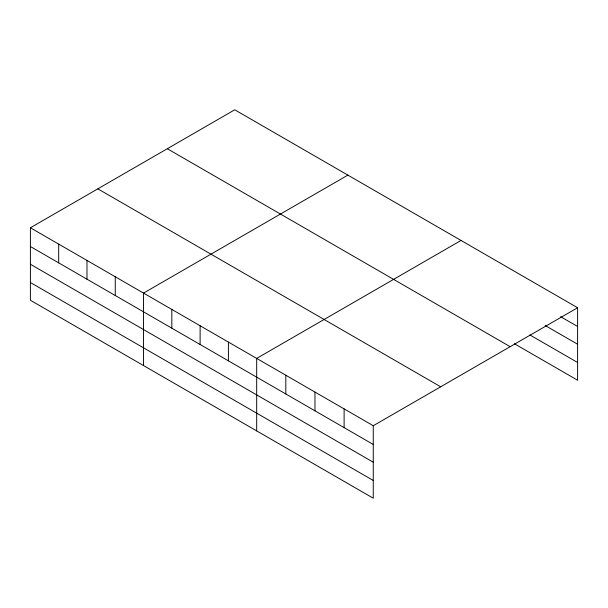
<?xml version="1.0" encoding="UTF-8"?>
<svg xmlns="http://www.w3.org/2000/svg" width="608" height="608" viewBox="0 0 608 608"><rect width="100%" height="100%" fill="white"/><g stroke="black" fill="none" stroke-linecap="round" stroke-linejoin="round"><path stroke-width="0.91" d="M30.4 227.772L373.259 425.722L373.259 498.203L30.4 300.253L30.4 227.772L234.741 109.797L577.6 307.747L577.6 380.228L514.459 343.771M347.89 175.119L143.541 293.094L143.541 365.575M461.031 240.441L256.682 358.416L256.682 430.905M373.259 425.722L577.6 307.747M560.599 316.677L577.6 326.488M545.216 325.523L577.6 344.219M529.842 334.917L577.6 362.49M167.314 148.732L510.165 346.674M97.835 188.845L440.686 386.787M30.4 246.521L373.259 444.463M30.4 264.252L373.259 462.202M30.4 282.522L373.259 480.472M344.113 408.895L344.113 427.637M314.974 392.069L314.974 410.81M285.828 375.242L285.828 393.992M228.403 342.091L228.403 360.833M200.116 325.759L200.116 344.5M171.828 309.426L171.828 328.168M115.254 276.769L115.254 295.511M86.974 260.437L86.974 279.178M58.687 244.104L58.687 262.846"/></g></svg>
